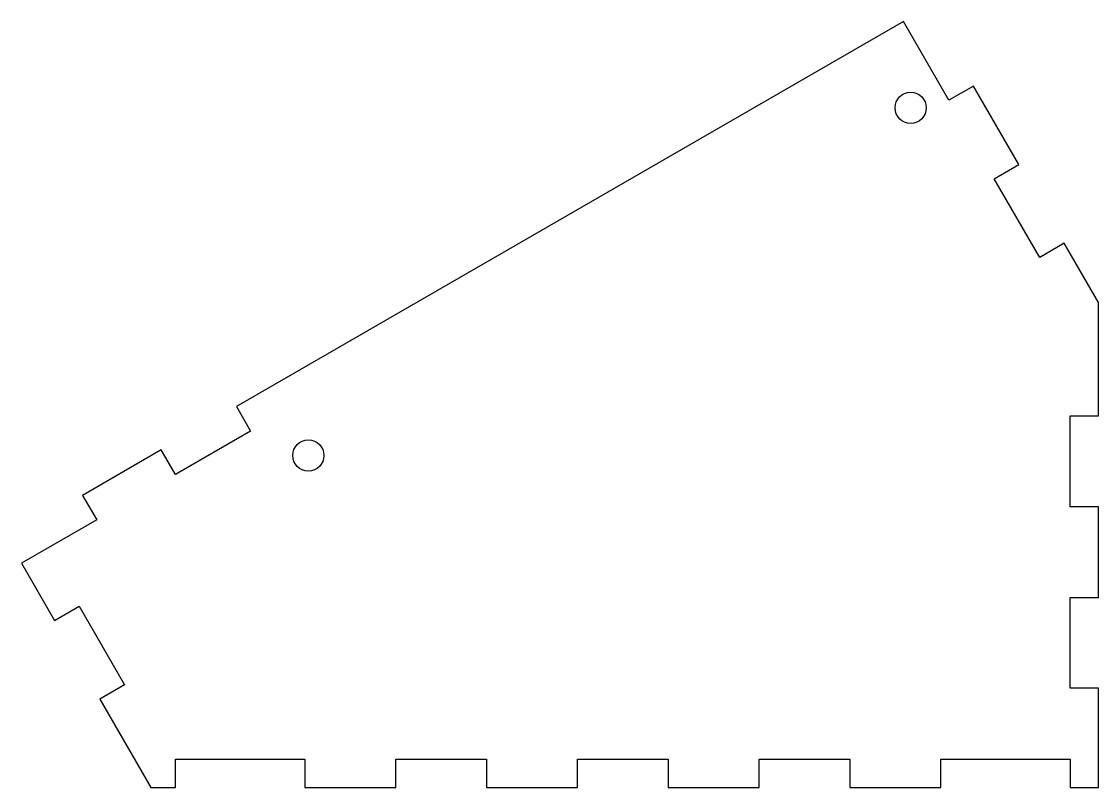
# Model space of a CAD drawing. Header units: millimetres. Extents: x -540 to -351, y 13 to 148.
import ezdxf

# ---------------------------------------------------------------- set-up
doc = ezdxf.new("R2010")
doc.units = ezdxf.units.MM
doc.layers.get('0').update_dxf_attribs({"linetype": 'CONTINUOUS'})

msp = doc.modelspace()

# ---------------------------------------------------------------- linework, layer by layer
msp.add_lwpolyline([(-350.7, 78.37), (-350.7, 98.35), (-356.72, 108.78), (-361.05, 106.28), (-369.05, 120.14), (-364.72, 122.64), (-372.72, 136.49), (-377.05, 133.99), (-385.05, 147.85), (-502.55, 80.01), (-500.07, 75.67), (-513.29, 68.04), (-515.79, 72.37), (-529.65, 64.37), (-527.15, 60.04), (-540.39, 52.39), (-534.58, 42.33), (-530.25, 44.83), (-522.25, 30.97), (-526.58, 28.47), (-517.59, 12.9), (-513.26, 12.9), (-513.26, 17.9), (-490.48, 17.9), (-490.48, 12.9), (-474.48, 12.9), (-474.48, 17.9), (-458.48, 17.9), (-458.48, 12.9), (-442.48, 12.9), (-442.48, 17.9), (-426.48, 17.9), (-426.48, 12.9), (-410.48, 12.9), (-410.48, 17.9), (-394.48, 17.9), (-394.48, 12.9), (-378.48, 12.9), (-378.48, 17.9), (-355.7, 17.9), (-355.7, 12.9), (-350.7, 12.9), (-350.7, 30.37), (-355.7, 30.37), (-355.7, 46.37), (-350.7, 46.37), (-350.7, 62.37), (-355.7, 62.37), (-355.7, 78.37)], close=True)
for centre in [(-383.78, 132.65), (-489.87, 71.4)]:
    msp.add_circle(centre, 2.75)

doc.saveas('drawing.dxf')
